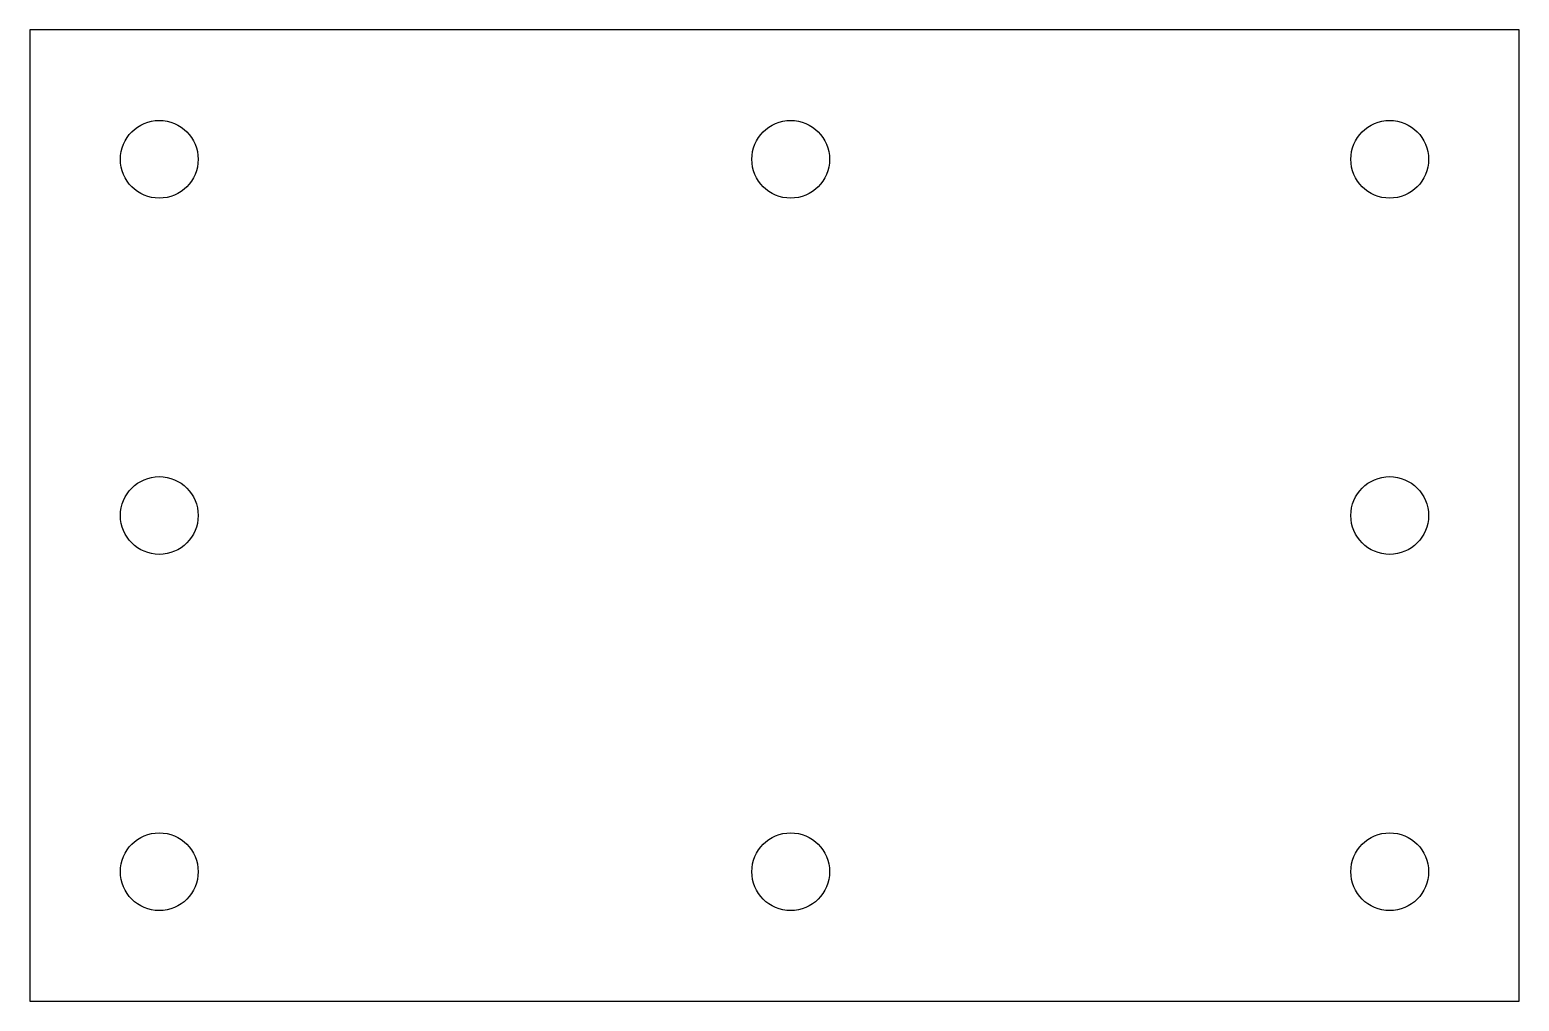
# Model space of a CAD drawing. Header units: millimetres. Extents: x 1172 to 1632, y 1040 to 1340.
import ezdxf

# ---------------------------------------------------------------- set-up
doc = ezdxf.new("R2010")
doc.units = ezdxf.units.MM

msp = doc.modelspace()

# ---------------------------------------------------------------- linework, layer by layer
for p, q in [((1632.31, 1340.22), (1172.31, 1340.22)), ((1172.31, 1340.22), (1172.31, 1040.22)), ((1632.31, 1040.22), (1632.31, 1340.22)), ((1172.31, 1040.22), (1632.31, 1040.22))]:
    msp.add_line(p, q)
for centre in [(1212.31, 1300.22), (1407.31, 1300.22), (1592.31, 1300.22), (1212.31, 1190.22), (1592.31, 1190.22), (1212.31, 1080.22), (1407.31, 1080.22), (1592.31, 1080.22)]:
    msp.add_circle(centre, 12)

doc.saveas('drawing.dxf')
